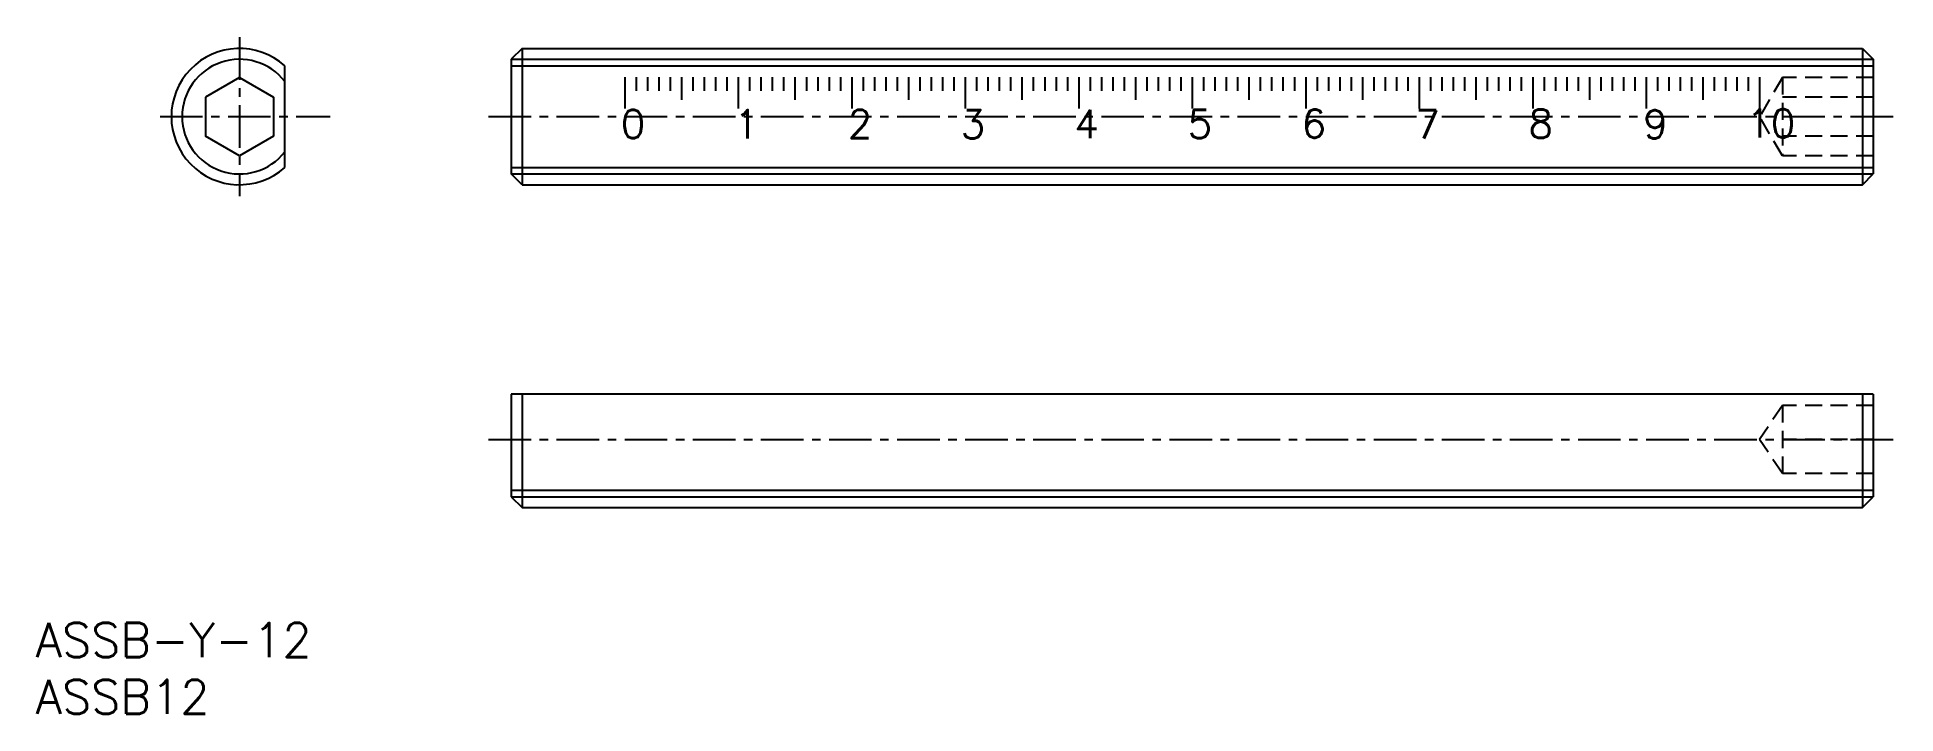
# Model space of a CAD drawing. Extents: x 21 to 185, y 23 to 83.
import ezdxf

# ---------------------------------------------------------------- set-up
doc = ezdxf.new("R2010")
doc.units = 0
doc.header["$LTSCALE"] = 3
doc.linetypes.add('CENTER', pattern=[2, 1.25, -0.25, 0.25, -0.25])
doc.linetypes.add('DASHED', pattern=[0.75, 0.5, -0.25])
doc.layers.get('0').update_dxf_attribs({"linetype": 'CONTINUOUS'})
doc.layers.add('CENTER', color=1, linetype='CENTER')
doc.styles.get("Standard").update_dxf_attribs({"font": 'romans.shx', "bigfont": 'bigfont.shx'})

msp = doc.modelspace()

# ---------------------------------------------------------------- linework, layer by layer
at = {"color": 7, "linetype": 'CONTINUOUS'}
for p, q in [((63.99, 82.04), (63.04, 81.09)), ((63.99, 82.04), (182.09, 82.04)), ((63.99, 82.04), (63.99, 70.04)), ((182.09, 82.04), (182.09, 70.04)), ((182.09, 82.04), (183.04, 81.09)), ((43.09, 71.57), (43.09, 80.51)), ((63.04, 81.09), (63.04, 70.99)), ((63.04, 80.51), (183.04, 80.51)), ((183.04, 81.09), (183.04, 70.99)), ((39.09, 79.5), (36.09, 77.77)), ((39.09, 79.5), (42.09, 77.77)), ((36.09, 77.77), (36.09, 74.31)), ((42.09, 77.77), (42.09, 74.31)), ((39.09, 72.58), (36.09, 74.31)), ((42.09, 74.31), (39.09, 72.58)), ((63.04, 71.57), (183.04, 71.57)), ((63.99, 70.04), (63.04, 70.99)), ((182.09, 70.04), (183.04, 70.99)), ((63.99, 70.04), (182.09, 70.04)), ((63.04, 51.6), (63.04, 42.55)), ((183.04, 51.6), (63.04, 51.6)), ((63.99, 51.6), (63.99, 41.6)), ((182.09, 51.6), (182.09, 41.6)), ((183.04, 51.6), (183.04, 42.55)), ((63.04, 43.13), (183.04, 43.13)), ((63.04, 42.55), (63.99, 41.6)), ((63.99, 41.6), (182.09, 41.6)), ((182.09, 41.6), (183.04, 42.55))]:
    msp.add_line(p, q, dxfattribs=at)
at = {"color": 3, "linetype": 'CONTINUOUS'}
for p, q in [((63.04, 81.09), (183.04, 81.09)), ((73.04, 79.51), (73.04, 76.75)), ((74.04, 79.51), (74.04, 78.31)), ((75.04, 79.51), (75.04, 78.31)), ((76.04, 79.51), (76.04, 78.31)), ((77.04, 79.51), (77.04, 78.31)), ((78.04, 79.51), (78.04, 77.51)), ((79.04, 79.51), (79.04, 78.31)), ((80.04, 79.51), (80.04, 78.31)), ((81.04, 79.51), (81.04, 78.31)), ((82.04, 79.51), (82.04, 78.31)), ((83.04, 79.51), (83.04, 76.75)), ((83.04, 79.51), (83.04, 77.01)), ((84.04, 79.51), (84.04, 78.31)), ((85.04, 79.51), (85.04, 78.31)), ((86.04, 79.51), (86.04, 78.31)), ((87.04, 79.51), (87.04, 78.31)), ((88.04, 79.51), (88.04, 77.51)), ((89.04, 79.51), (89.04, 78.31)), ((90.04, 79.51), (90.04, 78.31)), ((91.04, 79.51), (91.04, 78.31)), ((92.04, 79.51), (92.04, 78.31)), ((93.04, 79.51), (93.04, 76.75)), ((93.04, 79.51), (93.04, 77.01)), ((94.04, 79.51), (94.04, 78.31)), ((95.04, 79.51), (95.04, 78.31)), ((96.04, 79.51), (96.04, 78.31)), ((97.04, 79.51), (97.04, 78.31)), ((98.04, 79.51), (98.04, 77.51)), ((99.04, 79.51), (99.04, 78.31)), ((100.04, 79.51), (100.04, 78.31)), ((101.04, 79.51), (101.04, 78.31)), ((102.04, 79.51), (102.04, 78.31)), ((103.04, 79.51), (103.04, 76.75)), ((103.04, 79.51), (103.04, 77.01)), ((104.04, 79.51), (104.04, 78.31)), ((105.04, 79.51), (105.04, 78.31)), ((106.04, 79.51), (106.04, 78.31)), ((107.04, 79.51), (107.04, 78.31)), ((108.04, 79.51), (108.04, 77.51)), ((109.04, 79.51), (109.04, 78.31)), ((110.04, 79.51), (110.04, 78.31)), ((111.04, 79.51), (111.04, 78.31)), ((112.04, 79.51), (112.04, 78.31)), ((113.04, 79.51), (113.04, 76.75)), ((113.04, 79.51), (113.04, 77.01)), ((114.04, 79.51), (114.04, 78.31)), ((115.04, 79.51), (115.04, 78.31)), ((116.04, 79.51), (116.04, 78.31)), ((117.04, 79.51), (117.04, 78.31)), ((118.04, 79.51), (118.04, 77.51)), ((119.04, 79.51), (119.04, 78.31)), ((120.04, 79.51), (120.04, 78.31)), ((121.04, 79.51), (121.04, 78.31)), ((122.04, 79.51), (122.04, 78.31)), ((123.04, 79.51), (123.04, 76.75)), ((123.04, 79.51), (123.04, 77.01)), ((124.04, 79.51), (124.04, 78.31)), ((125.04, 79.51), (125.04, 78.31)), ((126.04, 79.51), (126.04, 78.31)), ((127.04, 79.51), (127.04, 78.31)), ((128.04, 79.51), (128.04, 77.51)), ((129.04, 79.51), (129.04, 78.31)), ((130.04, 79.51), (130.04, 78.31)), ((131.04, 79.51), (131.04, 78.31)), ((132.04, 79.51), (132.04, 78.31)), ((133.04, 79.51), (133.04, 76.75)), ((133.04, 79.51), (133.04, 77.01)), ((134.04, 79.51), (134.04, 78.31)), ((135.04, 79.51), (135.04, 78.31)), ((136.04, 79.51), (136.04, 78.31)), ((137.04, 79.51), (137.04, 78.31)), ((138.04, 79.51), (138.04, 77.51)), ((139.04, 79.51), (139.04, 78.31)), ((140.04, 79.51), (140.04, 78.31)), ((141.04, 79.51), (141.04, 78.31)), ((142.04, 79.51), (142.04, 78.31)), ((143.04, 79.51), (143.04, 76.75)), ((143.04, 79.51), (143.04, 77.01)), ((144.04, 79.51), (144.04, 78.31)), ((145.04, 79.51), (145.04, 78.31)), ((146.04, 79.51), (146.04, 78.31)), ((147.04, 79.51), (147.04, 78.31)), ((148.04, 79.51), (148.04, 77.51)), ((149.04, 79.51), (149.04, 78.31)), ((150.04, 79.51), (150.04, 78.31)), ((151.04, 79.51), (151.04, 78.31)), ((152.04, 79.51), (152.04, 78.31)), ((153.04, 79.51), (153.04, 76.75)), ((153.04, 79.51), (153.04, 77.01)), ((154.04, 79.51), (154.04, 78.31)), ((155.04, 79.51), (155.04, 78.31)), ((156.04, 79.51), (156.04, 78.31)), ((157.04, 79.51), (157.04, 78.31)), ((158.04, 79.51), (158.04, 77.51)), ((159.04, 79.51), (159.04, 78.31)), ((160.04, 79.51), (160.04, 78.31)), ((161.04, 79.51), (161.04, 78.31)), ((162.04, 79.51), (162.04, 78.31)), ((163.04, 79.51), (163.04, 76.75)), ((163.04, 79.51), (163.04, 77.01)), ((164.04, 79.51), (164.04, 78.31)), ((165.04, 79.51), (165.04, 78.31)), ((166.04, 79.51), (166.04, 78.31)), ((167.04, 79.51), (167.04, 78.31)), ((168.04, 79.51), (168.04, 77.51)), ((169.04, 79.51), (169.04, 78.31)), ((170.04, 79.51), (170.04, 78.31)), ((171.04, 79.51), (171.04, 78.31)), ((172.04, 79.51), (172.04, 78.31)), ((173.04, 79.51), (173.04, 76.75)), ((63.04, 70.99), (183.04, 70.99)), ((63.04, 42.55), (183.04, 42.55))]:
    msp.add_line(p, q, dxfattribs=at)
at = {"color": 3, "linetype": 'DASHED'}
for p, q in [((175.04, 79.5), (173.04, 76.04)), ((175.04, 79.5), (175.04, 72.58)), ((183.04, 79.5), (175.04, 79.5)), ((183.04, 77.77), (175.04, 77.77)), ((175.04, 72.58), (173.04, 76.04)), ((183.04, 74.31), (175.04, 74.31)), ((183.04, 72.58), (175.04, 72.58)), ((175.04, 50.6), (173.04, 47.6)), ((183.04, 50.6), (175.04, 50.6)), ((175.04, 50.6), (175.04, 44.6)), ((175.04, 44.6), (173.04, 47.6)), ((183.04, 47.6), (175.04, 47.6)), ((183.04, 44.6), (175.04, 44.6))]:
    msp.add_line(p, q, dxfattribs=at)
at = {"color": 7, "linetype": 'CONTINUOUS'}
msp.add_arc((39.09, 76.04), 6, 48.1897, 311.8103, dxfattribs=at)
at = {"color": 3, "linetype": 'CONTINUOUS'}
msp.add_arc((39.09, 76.04), 5.05, 37.6639, 322.3361, dxfattribs=at)
at = {"layer": 'CENTER'}
for p, q in [((39.09, 83.04), (39.09, 69.04)), ((32.09, 76.04), (47.09, 76.04)), ((61.04, 76.04), (185.04, 76.04)), ((61.04, 47.6), (185.04, 47.6))]:
    msp.add_line(p, q, dxfattribs=at)

# ---------------------------------------------------------------- texts
at = {"color": 3, "linetype": 'CONTINUOUS'}
for s, p in [('0', (72.7, 74.14)), ('1', (82.69, 74.12)), ('2', (92.7, 74.14)), ('3', (102.65, 74.12)), ('4', (112.67, 74.13)), ('5', (122.65, 74.14)), ('6', (132.69, 74.16)), ('7', (142.7, 74.11)), ('8', (152.68, 74.16)), ('9', (162.79, 74.11)), ('10', (171.89, 74.19))]:
    msp.add_text(s, height=2.5, dxfattribs=at).set_placement(p)
at = {"color": 7, "linetype": 'CONTINUOUS'}
for s, p in [('ASSB-Y-12', (21.14, 28.44)), ('ASSB12', (21.14, 23.44))]:
    msp.add_text(s, height=3, dxfattribs=at).set_placement(p)

doc.saveas('drawing.dxf')
